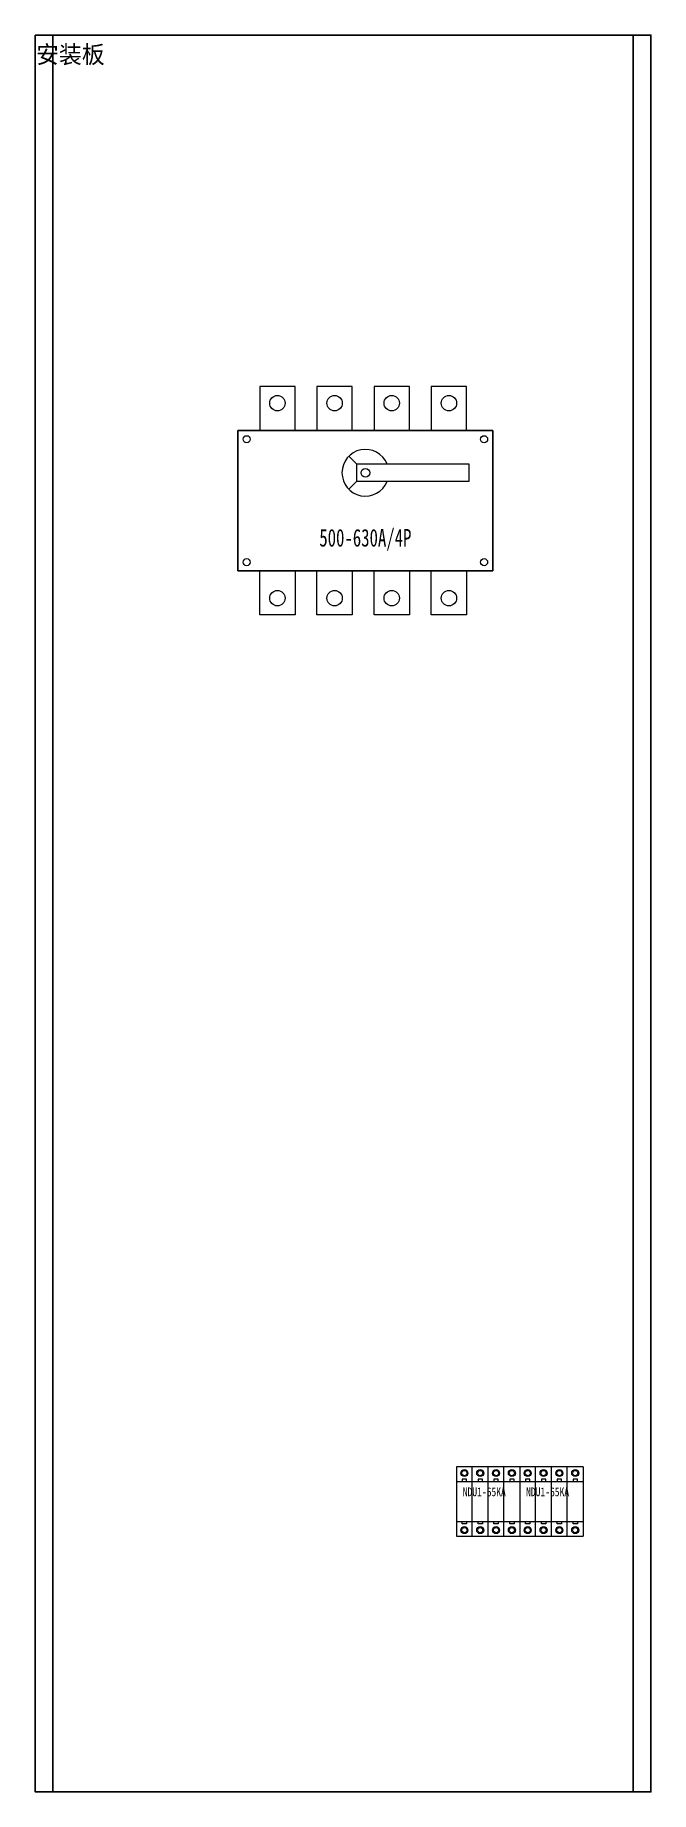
# Model space of a CAD drawing. Extents: x 331387 to 332087, y 295934 to 297934.
import ezdxf
from ezdxf.enums import TextEntityAlignment as Align

# ---------------------------------------------------------------- set-up
doc = ezdxf.new("R2010")
doc.units = 0
doc.header["$MEASUREMENT"] = 0
doc.linetypes.add('DASHED', pattern=[0.75, 0.5, -0.25])
doc.layers.add('E-UNIV-NOTE', color=6, linetype='Continuous')
doc.layers.add('布置图', color=30, linetype='Continuous')
doc.layers.add('细线', color=7, linetype='Continuous', lineweight=0)
doc.styles.add('宋体', font='', dxfattribs={"width": 0.8})
doc.styles.get('宋体').set_extended_font_data('NSimSun')

# ---------------------------------------------------------------- blocks, each defined once
blk = doc.blocks.new('Manufacturer光辉PartName隔离开关Series630ShellFrameLimitingCurrentRemarkPartTypeMinCurrent100MaxCurrent630Poles4PMinPower0MaxPower0LibType2DelFlgfalseUpdateDate')
at = {"layer": '细线', "color": 7}
for p, q in [((-10, 41.8), (-18.8, 50.6)), ((-10, 41.8), (-10, 21.8)), ((-10, 41.8), (117.8, 41.8)), ((117.8, 41.8), (117.8, 21.8)), ((-10, 21.8), (-18.8, 13)), ((117.8, 21.8), (-10, 21.8))]:
    blk.add_line(p, q, dxfattribs=at)
for points in [[(-120, 80), (-80, 80), (-80, 130), (-120, 130)], [(-55, 80), (-15, 80), (-15, 130), (-55, 130)], [(10, 80), (50, 80), (50, 130), (10, 130)], [(75, 80), (115, 80), (115, 130), (75, 130)], [(-145, -80), (145, -80), (145, 80), (-145, 80)], [(-145, 80), (145, 80), (145, -80), (-145, -80)], [(-120, -80), (-80, -80), (-80, -130), (-120, -130)], [(-55, -80), (-15, -80), (-15, -130), (-55, -130)], [(10, -80), (50, -80), (50, -130), (10, -130)], [(75, -80), (115, -80), (115, -130), (75, -130)]]:
    blk.add_lwpolyline(points, close=True, dxfattribs=at)
for centre, radius in [((-100, 111), 8.75), ((-35, 111), 8.75), ((30, 111), 8.75), ((95, 111), 8.75), ((-135, 70), 4), ((135, 70), 4), ((0, 31.8), 4.91), ((-135, -70), 4), ((135, -70), 4), ((-100, -111), 8.75), ((-35, -111), 8.75), ((30, -111), 8.75), ((95, -111), 8.75)]:
    blk.add_circle(centre, radius, dxfattribs=at)
blk.add_arc((0, 31.8), 26.6, 22.0726, 337.9274, dxfattribs=at)
at = {"layer": '细线', "color": 7, "insert": (-145, -32.2), "char_height": 20, "width": 290, "attachment_point": 1}
blk.add_mtext('\\pxqc;{\\fFangSong_GB2312|b0|i0|c134|p49;\\W0.7;500-630A/4P}', dxfattribs=at)
blk = doc.blocks.new('Manufacturer上海良信PartName电涌保护器SeriesNDU1ShellFrameLimitingCurrentRemarkPartTypeMinCurrent0MaxCurrent0Poles4PMinPower0MaxPower0LibType3DelFlgfalseUpdateDate2023-01-0100000')
at = {"color": 7, "linetype": 'Continuous', "lineweight": 15}
for p, q in [((-18, 39.5), (-36, 39.5)), ((-36, 39.5), (-36, 22.5)), ((-36, 22.5), (-36, -22.5)), ((-18, 22.5), (-36, 22.5)), ((-24.5, 25.5), (-29.5, 25.5)), ((-29.5, 25.5), (-29.5, 22.5)), ((-24.5, 22.5), (-24.5, 25.5)), ((-18, 22.5), (-18, 39.5)), ((36, 39.5), (-18, 39.5)), ((-18, -22.5), (-18, 22.5)), ((36, 22.5), (-18, 22.5)), ((-6.5, 25.5), (-11.5, 25.5)), ((-11.5, 25.5), (-11.5, 22.5)), ((-6.5, 22.5), (-6.5, 25.5)), ((0, 22.5), (0, 39.5)), ((0, -22.5), (0, 22.5)), ((11.5, 25.5), (6.5, 25.5)), ((6.5, 25.5), (6.5, 22.5)), ((11.5, 22.5), (11.5, 25.5)), ((18, 22.5), (18, 39.5)), ((18, -22.5), (18, 22.5)), ((29.5, 25.5), (24.5, 25.5)), ((24.5, 25.5), (24.5, 22.5)), ((29.5, 22.5), (29.5, 25.5)), ((36, 39.5), (36, 22.5)), ((36, 22.5), (36, -22.5)), ((-36, -22.5), (-18, -22.5)), ((-36, -22.5), (-36, -39.5)), ((-36, -39.5), (-18, -39.5)), ((-29.5, -25.5), (-29.5, -22.5)), ((-24.5, -25.5), (-29.5, -25.5)), ((-24.5, -22.5), (-24.5, -25.5)), ((-18, -39.5), (-18, -22.5)), ((-18, -22.5), (36, -22.5)), ((-18, -39.5), (36, -39.5)), ((-11.5, -25.5), (-11.5, -22.5)), ((-6.5, -25.5), (-11.5, -25.5)), ((-6.5, -22.5), (-6.5, -25.5)), ((0, -39.5), (0, -22.5)), ((6.5, -25.5), (6.5, -22.5)), ((11.5, -25.5), (6.5, -25.5)), ((11.5, -22.5), (11.5, -25.5)), ((18, -39.5), (18, -22.5)), ((24.5, -25.5), (24.5, -22.5)), ((29.5, -25.5), (24.5, -25.5)), ((29.5, -22.5), (29.5, -25.5)), ((36, -22.5), (36, -39.5))]:
    blk.add_line(p, q, dxfattribs=at)
for centre, radius in [((-27, 32.5), 4), ((-27, 32.5), 3), ((-9, 32.5), 4), ((-9, 32.5), 3), ((9, 32.5), 4), ((9, 32.5), 3), ((27, 32.5), 4), ((27, 32.5), 3), ((-27, -32.5), 4), ((-27, -32.5), 3), ((-9, -32.5), 4), ((-9, -32.5), 3), ((9, -32.5), 4), ((9, -32.5), 3), ((27, -32.5), 4), ((27, -32.5), 3)]:
    blk.add_circle(centre, radius, dxfattribs=at)
at = {"layer": 'E-UNIV-NOTE', "style": '宋体', "width": 0.8}
blk.add_text('NDU1-65KA', height=10, dxfattribs=at).set_placement((-28.9, 6.1))

msp = doc.modelspace()

# ---------------------------------------------------------------- linework, layer by layer
at = {"color": 2}
for points in [[(331386.9, 297934.1), (331406.9, 297934.1), (331406.9, 295934.1), (331386.9, 295934.1)], [(332066.9, 297934.1), (332086.9, 297934.1), (332086.9, 295934.1), (332066.9, 295934.1)]]:
    msp.add_lwpolyline(points, close=True, dxfattribs=at)
at = {"layer": '布置图', "linetype": 'DASHED'}
msp.add_lwpolyline([(331386.9, 297934.1), (332086.9, 297934.1), (332086.9, 295934.1), (331386.9, 295934.1)], close=True, dxfattribs=at)

# ---------------------------------------------------------------- block references
for name, p in [('Manufacturer光辉PartName隔离开关Series630ShellFrameLimitingCurrentRemarkPartTypeMinCurrent100MaxCurrent630Poles4PMinPower0MaxPower0LibType2DelFlgfalseUpdateDate', (331762.3, 297404.1)), ('Manufacturer上海良信PartName电涌保护器SeriesNDU1ShellFrameLimitingCurrentRemarkPartTypeMinCurrent0MaxCurrent0Poles4PMinPower0MaxPower0LibType3DelFlgfalseUpdateDate2023-01-0100000', (331901.9, 296264.6)), ('Manufacturer上海良信PartName电涌保护器SeriesNDU1ShellFrameLimitingCurrentRemarkPartTypeMinCurrent0MaxCurrent0Poles4PMinPower0MaxPower0LibType3DelFlgfalseUpdateDate2023-01-0100000', (331973.9, 296264.6))]:
    msp.add_blockref(name, p)

# ---------------------------------------------------------------- texts
at = {"color": 0}
msp.add_text('安装板', height=20, dxfattribs=at).set_placement((331387.9, 297912.1), align=Align.MIDDLE_LEFT)

doc.saveas('drawing.dxf')
